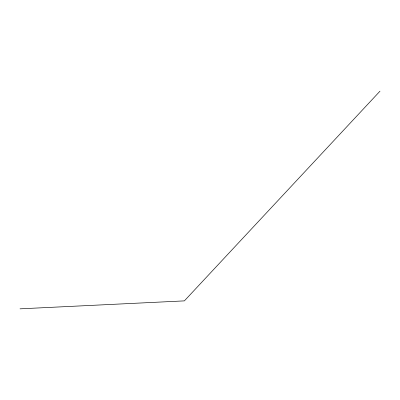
<?xml version="1.0" encoding="UTF-8"?>
<svg xmlns="http://www.w3.org/2000/svg" width="400" height="400" viewBox="0 0 400 400"><rect width="100%" height="100%" fill="white"/><g stroke="black" fill="none" stroke-linecap="round" stroke-linejoin="round"><path stroke-width="0.6" d="M380 91.16L184.375 300.88L20 308.84"/></g></svg>
